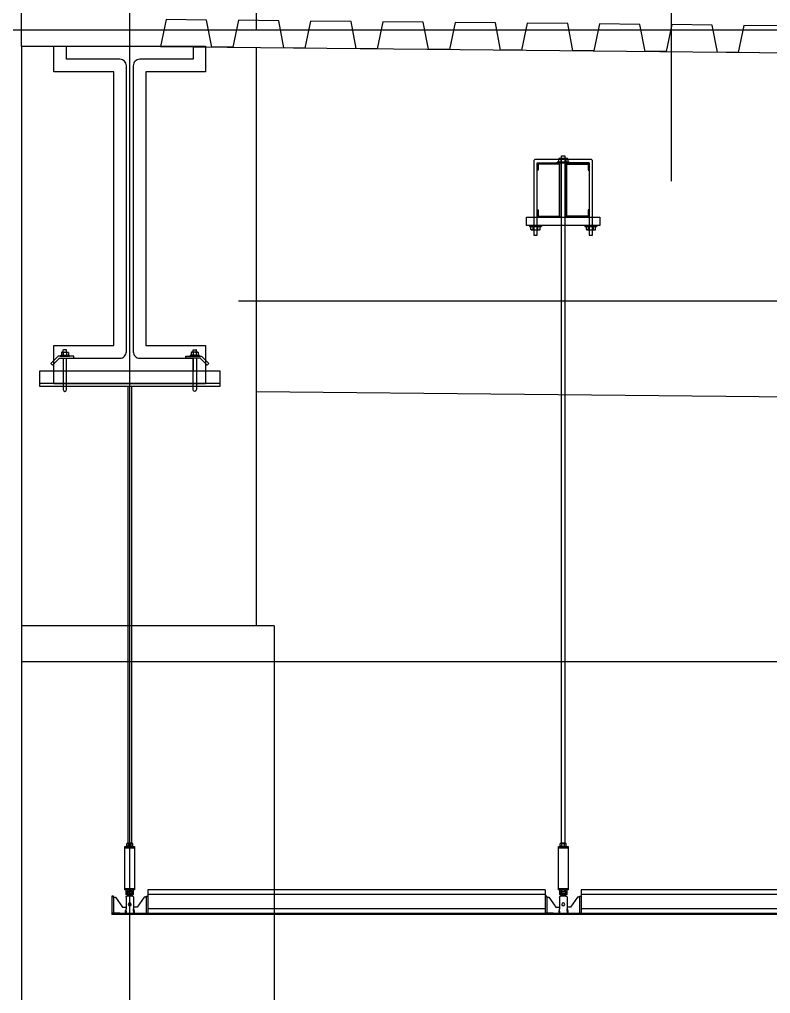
# Model space of a CAD drawing. Header units: millimetres. Extents: x -32710 to 654186, y -254124 to 420220.
# Drawn here: x 272495 to 274574, y 399281 to 401979 of the extents above; entities that cross this region are included whole.
import ezdxf
from ezdxf.xclip import XClip

# ---------------------------------------------------------------- set-up
doc = ezdxf.new("R2010")
doc.units = ezdxf.units.MM
doc.header["$LTSCALE"] = 1000
doc.linetypes.add('TPH12-SEC-@E$0$CENTERK5', pattern=[6.916, 6.667, -0.083, 0.083, -0.083])
doc.linetypes.add('YFSHI-02(E-LINE)$0$HIDDEN', pattern=[0.3, 0.2, -0.1])
for name, color, linetype in [('TPH12-SEC-@E$0$H-SIN', 252, 'TPH12-SEC-@E$0$CENTERK5'), ('TPH12-SEC-@E$0$SIAGE1', 252, 'Continuous'), ('TPH12-SEC-@E$0$SIAGE2', 252, 'Continuous'), ('TPH12-SEC-@E$0$SIAGE3', 252, 'Continuous'), ('TPH12-SEC-@E$0$STEEL2', 252, 'Continuous'), ('TPH12-SEC-@E$0$STEEL3', 252, 'Continuous'), ('TPH12-SEC-@E$0$SUGATA3', 252, 'Continuous'), ('YFM1P-長$0$M-FOUN', 252, 'Continuous'), ('YFSHI-02(E-LINE)$0$SH-LINE-10', 10, 'Continuous'), ('YFSHI-02(E-LINE)$0$SH-LINE-130', 130, 'Continuous'), ('YFSHI-02(E-LINE)$0$SH-LINE-82', 82, 'Continuous')]:
    doc.layers.add(name, color=color, linetype=linetype)

# ---------------------------------------------------------------- blocks, each defined once
blk = doc.blocks.new('TPH12-SEC-@E')
at = {"layer": 'TPH12-SEC-@E$0$H-SIN'}
for p, q in [((272800, 377500), (272800, 414000)), ((274300, 401531.5), (274300, 411469.1)), ((298929.6, 401950), (270800, 401950))]:
    blk.add_line(p, q, dxfattribs=at)
at = {"layer": 'TPH12-SEC-@E$0$SIAGE1'}
for p, q in [((272500, 401905), (272500, 402130)), ((272500, 401905), (272883.9, 401905)), ((272500, 401905), (272500, 396700)), ((281350, 400200), (272500, 400200))]:
    blk.add_line(p, q, dxfattribs=at)
at = {"layer": 'TPH12-SEC-@E$0$SIAGE2'}
for points in [[(272900.6, 401979), (272884.8, 401904.2), (272826.8, 401904.7)], [(273100.6, 401977), (273084.8, 401902.2), (273026.8, 401902.7), (273012.6, 401977.9), (272900.6, 401979)], [(273300.6, 401975), (273284.8, 401900.2), (273226.8, 401900.7), (273212.6, 401975.9), (273100.6, 401977)], [(273500.6, 401973), (273484.8, 401898.2), (273426.8, 401898.7), (273412.6, 401973.9), (273300.6, 401975)], [(273700.6, 401971), (273684.8, 401896.2), (273626.8, 401896.7), (273612.6, 401971.9), (273500.6, 401973)], [(273900.5, 401969), (273884.8, 401894.2), (273826.8, 401894.7), (273812.5, 401969.9), (273700.6, 401971)], [(274100.5, 401967), (274084.8, 401892.2), (274026.8, 401892.7), (274012.5, 401967.9), (273900.5, 401969)], [(274300.5, 401965), (274284.8, 401890.2), (274226.8, 401890.7), (274212.5, 401965.9), (274100.5, 401967)], [(274500.5, 401963), (274484.8, 401888.2), (274426.8, 401888.7), (274412.5, 401963.9), (274300.5, 401965)], [(274700.5, 401961), (274684.8, 401886.2), (274626.8, 401886.7), (274612.5, 401961.9), (274500.5, 401963)]]:
    blk.add_lwpolyline(points, dxfattribs=at)
at = {"layer": 'TPH12-SEC-@E$0$SIAGE3'}
blk.add_lwpolyline([(272590, 401905), (273010, 401905), (273010, 401834), (272844.5, 401834), (272844.5, 401076), (273010, 401076), (273010, 400970), (272590, 400970), (272590, 401076), (272755.5, 401076), (272755.5, 401834), (272590, 401834)], close=True, dxfattribs=at)
at = {"layer": 'TPH12-SEC-@E$0$STEEL2'}
blk.add_lwpolyline([(272625, 401905), (272975, 401905), (272975, 401869), (272827.5, 401869, 0.414214), (272809.5, 401851), (272809.5, 401059, 0.414214), (272827.5, 401041), (272975, 401041), (272975, 401005), (272625, 401005), (272625, 401041), (272772.5, 401041, 0.414214), (272790.5, 401059), (272790.5, 401851, 0.414214), (272772.5, 401869), (272625, 401869)], format="xyb", close=True, dxfattribs=at)
at = {"layer": 'TPH12-SEC-@E$0$STEEL3'}
for p, q in [((273150, 407485), (273150, 401950)), ((273150, 401901.5), (273150, 400300))]:
    blk.add_line(p, q, dxfattribs=at)
at = {"layer": 'TPH12-SEC-@E$0$SUGATA3'}
for p, q in [((272884.8, 401904.2), (290730, 401725.7)), ((273150, 400948.5), (281350, 400866.5)), ((273200, 400300), (272500, 400300)), ((273200, 400300), (273200, 396700))]:
    blk.add_line(p, q, dxfattribs=at)
blk = doc.blocks.new('YFSHI-02(E-LINE)$0$1')
for p, q in [((0.45, 5.1), (0, 5.1)), ((0, 5.1), (0, 0)), ((0.45, 4.8), (0.45, 5.1)), ((0.45, 4.8), (1.05, 4.8)), ((0.45, 4.8), (0.45, 0.28)), ((1.05, 4.8), (3, 2.05)), ((3.95, 4.8), (3.95, 2.05)), ((4.25, 5.1), (5.75, 5.1)), ((6.05, 4.8), (6.05, 2.05)), ((8.95, 4.8), (7, 2.05)), ((9.55, 4.8), (8.95, 4.8)), ((9.55, 4.8), (9.55, 5.1)), ((9.55, 5.1), (10, 5.1)), ((9.55, 4.8), (9.55, 0.33)), ((10, 5.1), (10, 0)), ((9.4, 0.33), (0, 0.33)), ((0, 0.25), (5.68, 0.25)), ((0, 0), (10, 0)), ((2.2, 0), (5, 0)), ((3, 2.05), (3.95, 2.05)), ((3.95, 1.55), (3.75, 0.88)), ((3.75, 0.88), (3.95, 0.88)), ((3.75, 0.88), (3.75, 0.25)), ((3.95, 2.05), (3.95, 1.55)), ((3.95, 0.88), (3.95, 1.55)), ((3.95, 0.88), (3.95, 0.45)), ((10, 0.25), (4.32, 0.25)), ((7, 2.05), (6.05, 2.05)), ((6.05, 2.05), (6.05, 1.55)), ((6.05, 1.55), (6.25, 0.88)), ((6.05, 0.88), (6.05, 1.55)), ((6.25, 0.88), (6.05, 0.88)), ((6.05, 0.88), (6.05, 0.45)), ((6.25, 0.88), (6.25, 0.25)), ((7.8, 0.33), (10, 0.33))]:
    blk.add_line(p, q)
blk.add_lwpolyline([(4.3, 5.1), (4.3, 5.4, 0.414214), (4.2, 5.5), (3.96, 5.5, -0.414214), (3.94, 5.52), (3.94, 6.76, -0.414214), (3.98, 6.8), (4.46, 6.8, -0.414214), (4.5, 6.76), (4.5, 6.42, -0.414214), (4.48, 6.4), (4.18, 6.4, 0.414214), (4.16, 6.38), (4.16, 5.8, 0.414214), (4.26, 5.7), (5.74, 5.7, 0.414214), (5.84, 5.8), (5.84, 6.38, 0.414214), (5.82, 6.4), (5.52, 6.4, -0.414214), (5.5, 6.42), (5.5, 6.76, -0.414214), (5.54, 6.8), (6.02, 6.8, -0.414214), (6.06, 6.76), (6.06, 5.52, -0.414214), (6.04, 5.5), (5.8, 5.5, 0.414214), (5.7, 5.4), (5.7, 5.1)], format="xyb")
blk.add_lwpolyline([(4.52, 5.5, 0.414214), (4.42, 5.4), (4.42, 5.2, 0.414214), (4.52, 5.1), (5.48, 5.1, 0.414214), (5.58, 5.2), (5.58, 5.4, 0.414214), (5.48, 5.5)], format="xyb", close=True)
blk.add_circle((5, 2.8), 0.41)
for centre, radius, start, end in [((4.25, 4.8), 0.3, 90, 180), ((5.75, 4.8), 0.3, 0, 90), ((3.75, 0.45), 0.2, 270, 0), ((6.25, 0.45), 0.2, 180, 270)]:
    blk.add_arc(centre, radius, start, end)
blk = doc.blocks.new('YFSHI-02(E-LINE)$0$CEILING-A')
for p, q in [((-110, 6.8), (-110, 0)), ((-110, 6.8), (0, 6.8)), ((-110, 5.57), (0, 5.57)), ((0, 6.8), (0, 0)), ((-110, 1.52), (0, 1.52)), ((-110, 0.28), (0, 0.28)), ((-110, 0), (0, 0))]:
    blk.add_line(p, q)
blk = doc.blocks.new('YFSHI-02(E-LINE)')
at = {"layer": 'YFSHI-02(E-LINE)$0$SH-LINE-10'}
for p, q in [((274016.5, 401584), (273983.5, 401584)), ((273983.5, 401581.9), (273983.5, 401584)), ((274016.5, 401581.9), (273983.5, 401581.9)), ((273987.3, 401592.7), (273987.3, 401585.2)), ((273987.3, 401592.7), (273987.3, 401585.2)), ((274011.7, 401593.9), (273988.3, 401593.9)), ((274011.7, 401593.9), (273988.3, 401593.9)), ((273990.7, 401593.6), (273988.3, 401593.6)), ((273990.7, 401593.6), (273988.3, 401593.6)), ((273990.7, 401584.4), (273988.3, 401584.4)), ((273990.7, 401584.4), (273988.3, 401584.4)), ((274011.7, 401584), (273988.3, 401584)), ((273993.2, 401592.7), (273993.2, 401585.2)), ((273993.2, 401592.7), (273993.2, 401585.2)), ((274003.5, 401593.6), (273996.5, 401593.6)), ((274003.5, 401593.6), (273996.5, 401593.6)), ((274003.5, 401584.4), (273996.5, 401584.4)), ((274003.5, 401584.4), (273996.5, 401584.4)), ((274006.8, 401592.7), (274006.8, 401585.2)), ((274006.8, 401592.7), (274006.8, 401585.2)), ((274009.3, 401593.6), (274011.7, 401593.6)), ((274009.3, 401593.6), (274011.7, 401593.6)), ((274009.3, 401584.4), (274011.7, 401584.4)), ((274009.3, 401584.4), (274011.7, 401584.4)), ((274012.7, 401592.7), (274012.7, 401585.2)), ((274012.7, 401592.7), (274012.7, 401585.2)), ((274016.5, 401581.9), (274016.5, 401584)), ((273906.7, 401408.2), (273939.8, 401408.2)), ((273906.7, 401408.2), (273906.7, 401406.2)), ((273906.7, 401406.2), (273939.8, 401406.2)), ((273910.6, 401397.4), (273910.6, 401405)), ((273910.6, 401397.4), (273910.6, 401405)), ((273911.5, 401406.2), (273935, 401406.2)), ((273911.5, 401396.2), (273935, 401396.2)), ((273911.5, 401396.2), (273935, 401396.2)), ((273914, 401405.8), (273911.6, 401405.8)), ((273914, 401405.8), (273911.6, 401405.8)), ((273914, 401396.6), (273911.6, 401396.6)), ((273914, 401396.6), (273911.6, 401396.6)), ((273916.4, 401397.4), (273916.4, 401405)), ((273916.4, 401397.4), (273916.4, 401405)), ((273919.7, 401405.8), (273926.8, 401405.8)), ((273919.7, 401405.8), (273926.8, 401405.8)), ((273919.7, 401396.6), (273926.8, 401396.6)), ((273919.7, 401396.6), (273926.8, 401396.6)), ((273930, 401397.4), (273930, 401405)), ((273930, 401397.4), (273930, 401405)), ((273932.5, 401405.8), (273934.9, 401405.8)), ((273932.5, 401405.8), (273934.9, 401405.8)), ((273932.5, 401396.6), (273934.9, 401396.6)), ((273932.5, 401396.6), (273934.9, 401396.6)), ((273935.9, 401397.4), (273935.9, 401405)), ((273935.9, 401397.4), (273935.9, 401405)), ((273939.8, 401408.2), (273939.8, 401406.2)), ((274060.2, 401408.2), (274093.3, 401408.2)), ((274060.2, 401408.2), (274060.2, 401406.2)), ((274060.2, 401406.2), (274093.3, 401406.2)), ((274064.1, 401397.4), (274064.1, 401405)), ((274064.1, 401397.4), (274064.1, 401405)), ((274065, 401406.2), (274088.5, 401406.2)), ((274065, 401396.2), (274088.5, 401396.2)), ((274065, 401396.2), (274088.5, 401396.2)), ((274067.5, 401405.8), (274065.1, 401405.8)), ((274067.5, 401405.8), (274065.1, 401405.8)), ((274067.5, 401396.6), (274065.1, 401396.6)), ((274067.5, 401396.6), (274065.1, 401396.6)), ((274070, 401397.4), (274070, 401405)), ((274070, 401397.4), (274070, 401405)), ((274073.2, 401405.8), (274080.3, 401405.8)), ((274073.2, 401405.8), (274080.3, 401405.8)), ((274073.2, 401396.6), (274080.3, 401396.6)), ((274073.2, 401396.6), (274080.3, 401396.6)), ((274083.6, 401397.4), (274083.6, 401405)), ((274083.6, 401397.4), (274083.6, 401405)), ((274086, 401405.8), (274088.4, 401405.8)), ((274086, 401405.8), (274088.4, 401405.8)), ((274086, 401396.6), (274088.4, 401396.6)), ((274086, 401396.6), (274088.4, 401396.6)), ((274089.4, 401397.4), (274089.4, 401405)), ((274089.4, 401397.4), (274089.4, 401405)), ((274093.3, 401408.2), (274093.3, 401406.2)), ((272607.3, 401047), (272607.3, 401048.8)), ((272607.3, 401048.8), (272633.2, 401048.8)), ((272607.3, 401047), (272633.2, 401047)), ((272610.7, 401056.5), (272610.7, 401049.9)), ((272610.7, 401056.5), (272610.7, 401049.9)), ((272611.5, 401057.6), (272629, 401057.6)), ((272611.5, 401057.6), (272629, 401057.6)), ((272613.7, 401057.3), (272611.5, 401057.3)), ((272613.7, 401057.3), (272611.5, 401057.3)), ((272613.7, 401049.1), (272611.5, 401049.1)), ((272613.7, 401049.1), (272611.5, 401049.1)), ((272611.5, 401048.8), (272629, 401048.8)), ((272611.5, 401048.8), (272629, 401048.8)), ((272615.5, 401064), (272616, 401064.5)), ((272615.5, 401057.6), (272615.5, 401064)), ((272615.9, 401056.5), (272615.9, 401049.9)), ((272615.9, 401056.5), (272615.9, 401049.9)), ((272624.5, 401064.5), (272616, 401064.5)), ((272618.8, 401057.3), (272621.7, 401057.3)), ((272618.8, 401057.3), (272621.7, 401057.3)), ((272618.8, 401049.1), (272621.7, 401049.1)), ((272618.8, 401049.1), (272621.7, 401049.1)), ((272624.5, 401064.5), (272625, 401064)), ((272624.6, 401056.5), (272624.6, 401049.9)), ((272624.6, 401056.5), (272624.6, 401049.9)), ((272625, 401057.6), (272625, 401064)), ((272626.8, 401057.3), (272628.9, 401057.3)), ((272626.8, 401057.3), (272628.9, 401057.3)), ((272626.8, 401049.1), (272628.9, 401049.1)), ((272626.8, 401049.1), (272628.9, 401049.1)), ((272629.8, 401056.5), (272629.8, 401049.9)), ((272629.8, 401056.5), (272629.8, 401049.9)), ((272633.2, 401047), (272633.2, 401048.8)), ((272966.8, 401047), (272966.8, 401048.8)), ((272992.7, 401048.8), (272966.8, 401048.8)), ((272992.7, 401047), (272966.8, 401047)), ((272970.2, 401056.5), (272970.2, 401049.9)), ((272970.2, 401056.5), (272970.2, 401049.9)), ((272988.5, 401057.6), (272971, 401057.6)), ((272988.5, 401057.6), (272971, 401057.6)), ((272988.5, 401048.8), (272971, 401048.8)), ((272988.5, 401048.8), (272971, 401048.8)), ((272973.2, 401057.3), (272971.1, 401057.3)), ((272973.2, 401057.3), (272971.1, 401057.3)), ((272973.2, 401049.1), (272971.1, 401049.1)), ((272973.2, 401049.1), (272971.1, 401049.1)), ((272975.5, 401064.5), (272975, 401064)), ((272975, 401057.6), (272975, 401064)), ((272975.4, 401056.5), (272975.4, 401049.9)), ((272975.4, 401056.5), (272975.4, 401049.9)), ((272975.5, 401064.5), (272984, 401064.5)), ((272981.2, 401057.3), (272978.3, 401057.3)), ((272981.2, 401057.3), (272978.3, 401057.3)), ((272981.2, 401049.1), (272978.3, 401049.1)), ((272981.2, 401049.1), (272978.3, 401049.1)), ((272984.5, 401064), (272984, 401064.5)), ((272984.1, 401056.5), (272984.1, 401049.9)), ((272984.1, 401056.5), (272984.1, 401049.9)), ((272984.5, 401057.6), (272984.5, 401064)), ((272986.3, 401057.3), (272988.5, 401057.3)), ((272986.3, 401057.3), (272988.5, 401057.3)), ((272986.3, 401049.1), (272988.5, 401049.1)), ((272986.3, 401049.1), (272988.5, 401049.1)), ((272989.3, 401056.5), (272989.3, 401049.9)), ((272989.3, 401056.5), (272989.3, 401049.9)), ((272992.7, 401047), (272992.7, 401048.8)), ((272791.5, 399689.3), (272791.5, 399696.1)), ((272791.5, 399689.3), (272791.5, 399696.1)), ((272792.1, 399697), (272807.9, 399697)), ((272792.1, 399697), (272807.9, 399697)), ((272794.5, 399696.7), (272792.2, 399696.7)), ((272794.5, 399696.7), (272792.2, 399696.7)), ((272796.2, 399689.3), (272796.2, 399696.1)), ((272796.2, 399689.3), (272796.2, 399696.1)), ((272798.5, 399696.7), (272801.5, 399696.7)), ((272803.8, 399689.3), (272803.8, 399696.1)), ((272803.8, 399689.3), (272803.8, 399696.1)), ((272805.5, 399696.7), (272807.8, 399696.7)), ((272805.5, 399696.7), (272807.8, 399696.7)), ((272808.5, 399689.3), (272808.5, 399696.1)), ((272808.5, 399689.3), (272808.5, 399696.1)), ((273991.5, 399689.3), (273991.5, 399696.1)), ((273991.5, 399689.3), (273991.5, 399696.1)), ((273992.1, 399697), (274007.9, 399697)), ((273992.1, 399697), (274007.9, 399697)), ((273994.5, 399696.7), (273992.2, 399696.7)), ((273994.5, 399696.7), (273992.2, 399696.7)), ((273996.2, 399689.3), (273996.2, 399696.1)), ((273996.2, 399689.3), (273996.2, 399696.1)), ((273998.5, 399696.7), (274001.5, 399696.7)), ((274003.8, 399689.3), (274003.8, 399696.1)), ((274003.8, 399689.3), (274003.8, 399696.1)), ((274005.5, 399696.7), (274007.8, 399696.7)), ((274005.5, 399696.7), (274007.8, 399696.7)), ((274008.5, 399689.3), (274008.5, 399696.1)), ((274008.5, 399689.3), (274008.5, 399696.1)), ((272786.6, 399688.5), (272813.4, 399688.5)), ((272786.6, 399688.5), (272813.4, 399688.5)), ((272786.6, 399568), (272786.6, 399688.5)), ((272786.6, 399568), (272786.6, 399688.5)), ((272786.6, 399688.5), (272813.4, 399688.5)), ((272792.1, 399688.5), (272807.9, 399688.5)), ((272792.1, 399688.5), (272807.9, 399688.5)), ((272794.5, 399688.7), (272792.2, 399688.7)), ((272794.5, 399688.7), (272792.2, 399688.7)), ((272798.5, 399688.7), (272801.5, 399688.7)), ((272798.5, 399688.7), (272801.5, 399688.7)), ((272805.5, 399688.7), (272807.8, 399688.7)), ((272805.5, 399688.7), (272807.8, 399688.7)), ((272813.4, 399688.5), (272813.4, 399568)), ((272813.4, 399688.5), (272813.4, 399568)), ((273986.6, 399688.5), (274013.4, 399688.5)), ((273986.6, 399688.5), (274013.4, 399688.5)), ((273986.6, 399568), (273986.6, 399688.5)), ((273986.6, 399568), (273986.6, 399688.5)), ((273986.6, 399688.5), (274013.4, 399688.5)), ((273992.1, 399688.5), (274007.9, 399688.5)), ((273992.1, 399688.5), (274007.9, 399688.5)), ((273994.5, 399688.7), (273992.2, 399688.7)), ((273994.5, 399688.7), (273992.2, 399688.7)), ((273998.5, 399688.7), (274001.5, 399688.7)), ((273998.5, 399688.7), (274001.5, 399688.7)), ((274005.5, 399688.7), (274007.8, 399688.7)), ((274005.5, 399688.7), (274007.8, 399688.7)), ((274013.4, 399688.5), (274013.4, 399568)), ((274013.4, 399688.5), (274013.4, 399568)), ((272813.4, 399568), (272786.6, 399568)), ((272813.4, 399568), (272786.6, 399568)), ((272792.1, 399558.9), (272792.1, 399563.3)), ((272808.1, 399563.3), (272792.1, 399563.3)), ((272808.3, 399558.9), (272792.1, 399558.9)), ((272793.2, 399558.9), (272793.2, 399563.3)), ((272795.6, 399563.3), (272795.6, 399563.9)), ((272804.3, 399563.9), (272795.6, 399563.9)), ((272795.8, 399558.9), (272795.8, 399563.3)), ((272795.9, 399563.9), (272795.9, 399568)), ((272804.1, 399563.9), (272804.1, 399568)), ((272804.3, 399563.3), (272804.3, 399563.9)), ((272808.3, 399559), (272808.3, 399563.1)), ((274013.4, 399568), (273986.6, 399568)), ((274013.4, 399568), (273986.6, 399568)), ((273992.1, 399558.9), (273992.1, 399563.3)), ((274008.1, 399563.3), (273992.1, 399563.3)), ((274008.3, 399558.9), (273992.1, 399558.9)), ((273993.2, 399558.9), (273993.2, 399563.3)), ((273995.6, 399563.3), (273995.6, 399563.9)), ((274004.3, 399563.9), (273995.6, 399563.9)), ((273995.8, 399558.9), (273995.8, 399563.3)), ((273995.9, 399563.9), (273995.9, 399568)), ((274004.1, 399563.9), (274004.1, 399568)), ((274004.3, 399563.3), (274004.3, 399563.9)), ((274008.3, 399559), (274008.3, 399563.1))]:
    blk.add_line(p, q, dxfattribs=at)
for points in [[(274072, 401382.2), (274081.5, 401382.2), (274081.5, 401408.2), (274081.5, 401586.5, 0.414214), (274076.5, 401591.5), (273923.5, 401591.5, 0.414214), (273918.5, 401586.5), (273918.5, 401382.2), (273928, 401382.2), (273928, 401581.9), (274072, 401581.9)], [(272645.2, 401047), (272602.8, 401047, 0.198912), (272601.6, 401046.5), (272581.3, 401026.2), (272585.5, 401022), (272604, 401040.5, -0.198912), (272605.2, 401041), (272645.2, 401041)], [(272954.8, 401047), (272997.2, 401047, -0.198912), (272998.4, 401046.5), (273018.7, 401026.2), (273014.5, 401022), (272996, 401040.5, 0.198912), (272994.8, 401041), (272954.8, 401041)]]:
    blk.add_lwpolyline(points, format="xyb", close=True, dxfattribs=at)
for points in [[(274004.8, 399697), (273995.2, 399697), (273995.2, 401601.9), (274004.8, 401601.9)], [(273898.2, 401431.9), (274101.8, 401431.9), (274101.8, 401408.2), (273898.2, 401408.2)], [(272804.8, 399697), (272795.2, 399697), (272795.2, 400963.7), (272804.8, 400963.7)]]:
    blk.add_lwpolyline(points, close=True, dxfattribs=at)
for points in [[(272615.5, 401041), (272615.5, 400953.9, 1), (272625, 400953.9), (272625, 401041)], [(272984.5, 401041), (272984.5, 400953.9, -1), (272975, 400953.9), (272975, 401041)]]:
    blk.add_lwpolyline(points, format="xyb", dxfattribs=at)
for points in [[(272786.6, 399684.8), (272813.4, 399684.8)], [(272786.6, 399684.8), (272813.4, 399684.8)], [(273986.6, 399684.8), (274013.4, 399684.8)], [(273986.6, 399684.8), (274013.4, 399684.8)], [(272786.6, 399571.6), (272813.4, 399571.6)], [(272786.6, 399571.6), (272813.4, 399571.6)], [(273986.6, 399571.6), (274013.4, 399571.6)], [(273986.6, 399571.6), (274013.4, 399571.6)]]:
    blk.add_lwpolyline(points, dxfattribs=at)
for centre, radius, start, end in [((273989.3, 401592.1), 2.1, 120.5681, 163.207), ((273989.3, 401592.1), 2.1, 120.5681, 163.207), ((273989.1, 401591.7), 2.02, 111.8965, 149.5654), ((273989.1, 401591.7), 2.02, 111.8965, 149.5654), ((273989.1, 401586.2), 2.02, 210.4346, 248.1035), ((273989.1, 401586.2), 2.02, 210.4346, 248.1035), ((273989.3, 401585.8), 2.1, 196.793, 239.4319), ((273989.3, 401585.8), 2.1, 196.793, 239.4319), ((273989.3, 401585.5), 8.18, 61.7885, 80.1123), ((273989.3, 401585.5), 8.18, 61.7885, 80.1123), ((273989.3, 401592.4), 8.18, 279.8877, 298.2115), ((273989.3, 401592.4), 8.18, 279.8877, 298.2115), ((273997.2, 401584.2), 9.43, 94.1532, 114.8761), ((273997.2, 401584.2), 9.43, 94.1532, 114.8761), ((273997.2, 401593.8), 9.43, 245.1239, 265.8468), ((273997.2, 401593.8), 9.43, 245.1239, 265.8468), ((274002.8, 401584.2), 9.43, 65.1239, 85.8468), ((274002.8, 401584.2), 9.43, 65.1239, 85.8468), ((274002.8, 401593.8), 9.43, 274.1532, 294.8761), ((274002.8, 401593.8), 9.43, 274.1532, 294.8761), ((274010.7, 401585.5), 8.18, 99.8877, 118.2115), ((274010.7, 401585.5), 8.18, 99.8877, 118.2115), ((274010.7, 401592.4), 8.18, 241.7885, 260.1123), ((274010.7, 401592.4), 8.18, 241.7885, 260.1123), ((274010.7, 401592.1), 2.1, 16.793, 59.4319), ((274010.7, 401592.1), 2.1, 16.793, 59.4319), ((274010.9, 401591.7), 2.02, 30.4346, 68.1035), ((274010.9, 401591.7), 2.02, 30.4346, 68.1035), ((274010.7, 401585.8), 2.1, 300.5681, 343.207), ((274010.9, 401586.2), 2.02, 291.8965, 329.5654), ((274010.9, 401586.2), 2.02, 291.8965, 329.5654), ((274010.7, 401585.8), 2.1, 300.5681, 343.207), ((273912.6, 401404.4), 2.1, 120.5681, 163.207), ((273912.6, 401404.4), 2.1, 120.5681, 163.207), ((273912.3, 401403.9), 2.02, 111.8965, 149.5654), ((273912.3, 401403.9), 2.02, 111.8965, 149.5654), ((273912.3, 401398.5), 2.02, 210.4346, 248.1035), ((273912.6, 401398.1), 2.1, 196.793, 239.4319), ((273912.6, 401398.1), 2.1, 196.793, 239.4319), ((273912.3, 401398.5), 2.02, 210.4346, 248.1035), ((273912.6, 401397.8), 8.18, 61.7885, 80.1123), ((273912.6, 401397.8), 8.18, 61.7885, 80.1123), ((273912.6, 401404.7), 8.18, 279.8877, 298.2115), ((273912.6, 401404.7), 8.18, 279.8877, 298.2115), ((273920.4, 401396.4), 9.43, 94.1532, 114.8761), ((273920.4, 401396.4), 9.43, 94.1532, 114.8761), ((273920.4, 401406), 9.43, 245.1239, 265.8468), ((273920.4, 401406), 9.43, 245.1239, 265.8468), ((273926.1, 401396.4), 9.43, 65.1239, 85.8468), ((273926.1, 401396.4), 9.43, 65.1239, 85.8468), ((273926.1, 401406), 9.43, 274.1532, 294.8761), ((273926.1, 401406), 9.43, 274.1532, 294.8761), ((273933.9, 401397.8), 8.18, 99.8877, 118.2115), ((273933.9, 401397.8), 8.18, 99.8877, 118.2115), ((273933.9, 401404.7), 8.18, 241.7885, 260.1123), ((273933.9, 401404.7), 8.18, 241.7885, 260.1123), ((273934.2, 401403.9), 2.02, 30.4346, 68.1035), ((273934.2, 401403.9), 2.02, 30.4346, 68.1035), ((273934.2, 401398.5), 2.02, 291.8965, 329.5654), ((273934.2, 401398.5), 2.02, 291.8965, 329.5654), ((273933.9, 401404.4), 2.1, 16.793, 59.4319), ((273933.9, 401404.4), 2.1, 16.793, 59.4319), ((273933.9, 401398.1), 2.1, 300.5681, 343.207), ((273933.9, 401398.1), 2.1, 300.5681, 343.207), ((274066.1, 401404.4), 2.1, 120.5681, 163.207), ((274066.1, 401404.4), 2.1, 120.5681, 163.207), ((274065.8, 401403.9), 2.02, 111.8965, 149.5654), ((274065.8, 401403.9), 2.02, 111.8965, 149.5654), ((274065.8, 401398.5), 2.02, 210.4346, 248.1035), ((274066.1, 401398.1), 2.1, 196.793, 239.4319), ((274066.1, 401398.1), 2.1, 196.793, 239.4319), ((274065.8, 401398.5), 2.02, 210.4346, 248.1035), ((274066.1, 401397.8), 8.18, 61.7885, 80.1123), ((274066.1, 401397.8), 8.18, 61.7885, 80.1123), ((274066.1, 401404.7), 8.18, 279.8877, 298.2115), ((274066.1, 401404.7), 8.18, 279.8877, 298.2115), ((274073.9, 401396.4), 9.43, 94.1532, 114.8761), ((274073.9, 401396.4), 9.43, 94.1532, 114.8761), ((274073.9, 401406), 9.43, 245.1239, 265.8468), ((274073.9, 401406), 9.43, 245.1239, 265.8468), ((274079.6, 401396.4), 9.43, 65.1239, 85.8468), ((274079.6, 401396.4), 9.43, 65.1239, 85.8468), ((274079.6, 401406), 9.43, 274.1532, 294.8761), ((274079.6, 401406), 9.43, 274.1532, 294.8761), ((274087.4, 401397.8), 8.18, 99.8877, 118.2115), ((274087.4, 401397.8), 8.18, 99.8877, 118.2115), ((274087.4, 401404.7), 8.18, 241.7885, 260.1123), ((274087.4, 401404.7), 8.18, 241.7885, 260.1123), ((274087.7, 401403.9), 2.02, 30.4346, 68.1035), ((274087.7, 401403.9), 2.02, 30.4346, 68.1035), ((274087.7, 401398.5), 2.02, 291.8965, 329.5654), ((274087.7, 401398.5), 2.02, 291.8965, 329.5654), ((274087.4, 401404.4), 2.1, 16.793, 59.4319), ((274087.4, 401404.4), 2.1, 16.793, 59.4319), ((274087.4, 401398.1), 2.1, 300.5681, 343.207), ((274087.4, 401398.1), 2.1, 300.5681, 343.207), ((272612.5, 401056), 1.86, 120.5681, 163.207), ((272612.5, 401056), 1.86, 120.5681, 163.207), ((272612.2, 401055.6), 1.78, 111.8965, 149.5654), ((272612.2, 401055.6), 1.78, 111.8965, 149.5654), ((272612.5, 401050.4), 1.86, 196.793, 239.4319), ((272612.2, 401050.8), 1.78, 210.4346, 248.1035), ((272612.2, 401050.8), 1.78, 210.4346, 248.1035), ((272612.5, 401050.4), 1.86, 196.793, 239.4319), ((272612.4, 401050.2), 7.22, 61.7885, 80.1123), ((272612.4, 401050.2), 7.22, 61.7885, 80.1123), ((272612.4, 401056.3), 7.22, 279.8877, 298.2115), ((272612.4, 401056.3), 7.22, 279.8877, 298.2115), ((272619.4, 401049), 8.32, 94.1532, 114.8761), ((272619.4, 401049), 8.32, 94.1532, 114.8761), ((272619.4, 401057.4), 8.32, 245.1239, 265.8468), ((272619.4, 401057.4), 8.32, 245.1239, 265.8468), ((272621.1, 401049), 8.32, 65.1239, 85.8468), ((272621.1, 401049), 8.32, 65.1239, 85.8468), ((272621.1, 401057.4), 8.32, 274.1532, 294.8761), ((272621.1, 401057.4), 8.32, 274.1532, 294.8761), ((272628, 401050.2), 7.22, 99.8877, 118.2115), ((272628, 401050.2), 7.22, 99.8877, 118.2115), ((272628, 401056.3), 7.22, 241.7885, 260.1123), ((272628, 401056.3), 7.22, 241.7885, 260.1123), ((272628.3, 401055.6), 1.78, 30.4346, 68.1035), ((272628.3, 401055.6), 1.78, 30.4346, 68.1035), ((272628.3, 401050.8), 1.78, 291.8965, 329.5654), ((272628.3, 401050.8), 1.78, 291.8965, 329.5654), ((272628, 401056), 1.86, 16.793, 59.4319), ((272628, 401056), 1.86, 16.793, 59.4319), ((272628, 401050.4), 1.86, 300.5681, 343.207), ((272628, 401050.4), 1.86, 300.5681, 343.207), ((272972, 401056), 1.86, 120.5681, 163.207), ((272972, 401056), 1.86, 120.5681, 163.207), ((272971.7, 401055.6), 1.78, 111.8965, 149.5654), ((272971.7, 401055.6), 1.78, 111.8965, 149.5654), ((272972, 401050.4), 1.86, 196.793, 239.4319), ((272971.7, 401050.8), 1.78, 210.4346, 248.1035), ((272971.7, 401050.8), 1.78, 210.4346, 248.1035), ((272972, 401050.4), 1.86, 196.793, 239.4319), ((272972, 401050.2), 7.22, 61.7885, 80.1123), ((272972, 401050.2), 7.22, 61.7885, 80.1123), ((272972, 401056.3), 7.22, 279.8877, 298.2115), ((272972, 401056.3), 7.22, 279.8877, 298.2115), ((272978.9, 401049), 8.32, 94.1532, 114.8761), ((272978.9, 401049), 8.32, 94.1532, 114.8761), ((272978.9, 401057.4), 8.32, 245.1239, 265.8468), ((272978.9, 401057.4), 8.32, 245.1239, 265.8468), ((272980.6, 401049), 8.32, 65.1239, 85.8468), ((272980.6, 401049), 8.32, 65.1239, 85.8468), ((272980.6, 401057.4), 8.32, 274.1532, 294.8761), ((272980.6, 401057.4), 8.32, 274.1532, 294.8761), ((272987.6, 401050.2), 7.22, 99.8877, 118.2115), ((272987.6, 401050.2), 7.22, 99.8877, 118.2115), ((272987.6, 401056.3), 7.22, 241.7885, 260.1123), ((272987.6, 401056.3), 7.22, 241.7885, 260.1123), ((272987.5, 401056), 1.86, 16.793, 59.4319), ((272987.5, 401056), 1.86, 16.793, 59.4319), ((272987.8, 401055.6), 1.78, 30.4346, 68.1035), ((272987.8, 401055.6), 1.78, 30.4346, 68.1035), ((272987.5, 401050.4), 1.86, 300.5681, 343.207), ((272987.8, 401050.8), 1.78, 291.8965, 329.5654), ((272987.8, 401050.8), 1.78, 291.8965, 329.5654), ((272987.5, 401050.4), 1.86, 300.5681, 343.207), ((272792.9, 399695.7), 1.46, 120.5681, 163.207), ((272792.9, 399695.7), 1.46, 120.5681, 163.207), ((272792.7, 399695.4), 1.4, 111.8965, 149.5654), ((272792.7, 399695.4), 1.4, 111.8965, 149.5654), ((272793.6, 399691.1), 5.67, 61.7885, 80.1123), ((272793.6, 399691.1), 5.67, 61.7885, 80.1123), ((272799, 399690.2), 6.54, 94.1532, 114.8761), ((272799, 399690.2), 6.54, 94.1532, 114.8761), ((272801, 399690.2), 6.54, 65.1239, 85.8468), ((272801, 399690.2), 6.54, 65.1239, 85.8468), ((272806.4, 399691.1), 5.67, 99.8877, 118.2115), ((272806.4, 399691.1), 5.67, 99.8877, 118.2115), ((272807.3, 399695.4), 1.4, 30.4346, 68.1035), ((272807.3, 399695.4), 1.4, 30.4346, 68.1035), ((272807.1, 399695.7), 1.46, 16.793, 59.4319), ((272807.1, 399695.7), 1.46, 16.793, 59.4319), ((273992.9, 399695.7), 1.46, 120.5681, 163.207), ((273992.9, 399695.7), 1.46, 120.5681, 163.207), ((273992.7, 399695.4), 1.4, 111.8965, 149.5654), ((273992.7, 399695.4), 1.4, 111.8965, 149.5654), ((273993.6, 399691.1), 5.67, 61.7885, 80.1123), ((273993.6, 399691.1), 5.67, 61.7885, 80.1123), ((273999, 399690.2), 6.54, 94.1532, 114.8761), ((273999, 399690.2), 6.54, 94.1532, 114.8761), ((274001, 399690.2), 6.54, 65.1239, 85.8468), ((274001, 399690.2), 6.54, 65.1239, 85.8468), ((274006.4, 399691.1), 5.67, 99.8877, 118.2115), ((274006.4, 399691.1), 5.67, 99.8877, 118.2115), ((274007.3, 399695.4), 1.4, 30.4346, 68.1035), ((274007.3, 399695.4), 1.4, 30.4346, 68.1035), ((274007.1, 399695.7), 1.46, 16.793, 59.4319), ((274007.1, 399695.7), 1.46, 16.793, 59.4319), ((272792.9, 399689.7), 1.46, 196.793, 239.4319), ((272792.7, 399690), 1.4, 210.4346, 248.1035), ((272792.7, 399690), 1.4, 210.4346, 248.1035), ((272792.9, 399689.7), 1.46, 196.793, 239.4319), ((272793.6, 399694.3), 5.67, 279.8877, 298.2115), ((272793.6, 399694.3), 5.67, 279.8877, 298.2115), ((272799, 399695.2), 6.54, 245.1239, 265.8468), ((272799, 399695.2), 6.54, 245.1239, 265.8468), ((272801, 399695.2), 6.54, 274.1532, 294.8761), ((272801, 399695.2), 6.54, 274.1532, 294.8761), ((272806.4, 399694.3), 5.67, 241.7885, 260.1123), ((272806.4, 399694.3), 5.67, 241.7885, 260.1123), ((272807.3, 399690), 1.4, 291.8965, 329.5654), ((272807.3, 399690), 1.4, 291.8965, 329.5654), ((272807.1, 399689.7), 1.46, 300.5681, 343.207), ((272807.1, 399689.7), 1.46, 300.5681, 343.207), ((273992.9, 399689.7), 1.46, 196.793, 239.4319), ((273992.7, 399690), 1.4, 210.4346, 248.1035), ((273992.7, 399690), 1.4, 210.4346, 248.1035), ((273992.9, 399689.7), 1.46, 196.793, 239.4319), ((273993.6, 399694.3), 5.67, 279.8877, 298.2115), ((273993.6, 399694.3), 5.67, 279.8877, 298.2115), ((273999, 399695.2), 6.54, 245.1239, 265.8468), ((273999, 399695.2), 6.54, 245.1239, 265.8468), ((274001, 399695.2), 6.54, 274.1532, 294.8761), ((274001, 399695.2), 6.54, 274.1532, 294.8761), ((274006.4, 399694.3), 5.67, 241.7885, 260.1123), ((274006.4, 399694.3), 5.67, 241.7885, 260.1123), ((274007.3, 399690), 1.4, 291.8965, 329.5654), ((274007.3, 399690), 1.4, 291.8965, 329.5654), ((274007.1, 399689.7), 1.46, 300.5681, 343.207), ((274007.1, 399689.7), 1.46, 300.5681, 343.207), ((272797.4, 399561.1), 5.76, 157.8828, 180.1952), ((272797.4, 399561.1), 5.76, 179.8048, 202.1172), ((272805.9, 399561.2), 2.29, 356.5141, 63.2222), ((272805.9, 399561.2), 2.29, 356.5141, 63.2222), ((272805.9, 399561), 2.29, 296.7778, 3.4859), ((272808.1, 399563.1), 0.2, 0, 90), ((272808.3, 399559), 0.0625, 270, 0), ((273997.4, 399561.1), 5.76, 157.8828, 180.1952), ((273997.4, 399561.1), 5.76, 179.8048, 202.1172), ((274005.9, 399561.2), 2.29, 356.5141, 63.2222), ((274005.9, 399561.2), 2.29, 356.5141, 63.2222), ((274005.9, 399561), 2.29, 296.7778, 3.4859), ((274008.1, 399563.1), 0.2, 0, 90), ((274008.3, 399559), 0.0625, 270, 0)]:
    blk.add_arc(centre, radius, start, end, dxfattribs=at)
at = {"layer": 'YFSHI-02(E-LINE)$0$SH-LINE-130', "linetype": 'YFSHI-02(E-LINE)$0$HIDDEN', "ltscale": 100}
blk.add_line((273050, 400970.8), (272550, 400970.8), dxfattribs=at)
at = {"layer": 'YFSHI-02(E-LINE)$0$SH-LINE-130'}
for points in [[(273990, 401434.9), (273990, 401578.9), (273931, 401578.9), (273931, 401561.9), (273928, 401561.9), (273928, 401581.9), (273993, 401581.9), (273993, 401431.9), (273928, 401431.9), (273928, 401451.9), (273931, 401451.9), (273931, 401434.9)], [(274010, 401434.9), (274010, 401578.9), (274069, 401578.9), (274069, 401561.9), (274072, 401561.9), (274072, 401581.9), (274007, 401581.9), (274007, 401431.9), (274072, 401431.9), (274072, 401451.9), (274069, 401451.9), (274069, 401434.9)]]:
    blk.add_lwpolyline(points, close=True, dxfattribs=at)
blk.add_lwpolyline([(273050, 400963.7), (273050, 401005), (272550, 401005), (272550, 400963.7), (273050, 400963.7)], dxfattribs=at)
at = {"layer": 'YFSHI-02(E-LINE)$0$SH-LINE-82', "xscale": -10, "yscale": 10, "zscale": 10}
for name, p in [('YFSHI-02(E-LINE)$0$1', (272850, 399500)), ('YFSHI-02(E-LINE)$0$CEILING-A', (272850, 399500)), ('YFSHI-02(E-LINE)$0$1', (274050, 399500)), ('YFSHI-02(E-LINE)$0$CEILING-A', (274050, 399500))]:
    blk.add_blockref(name, p, dxfattribs=at)
blk = doc.blocks.new('YFM1P-長')
at = {"layer": 'YFM1P-長$0$M-FOUN'}
blk.add_line((290800, 401950), (272800, 401950), dxfattribs=at)
at = {"layer": 'YFM1P-長$0$M-FOUN', "color": 1}
blk.add_line((273100.5, 401200), (290800, 401200), dxfattribs=at)

msp = doc.modelspace()

# ---------------------------------------------------------------- block references
msp.add_blockref('TPH12-SEC-@E', (0, 0))
ref = msp.add_blockref('YFM1P-長', (0, 0))
XClip(ref).set_block_clipping_path([(188201.2783815574, 355635.7797075855), (305020.60558715, 413217.0386999981)])
ref = msp.add_blockref('YFSHI-02(E-LINE)', (0, 0))
XClip(ref).set_block_clipping_path([(193435.9728033519, 355635.7797075855), (305020.60558715, 413217.0386999981)])

doc.saveas('drawing.dxf')
